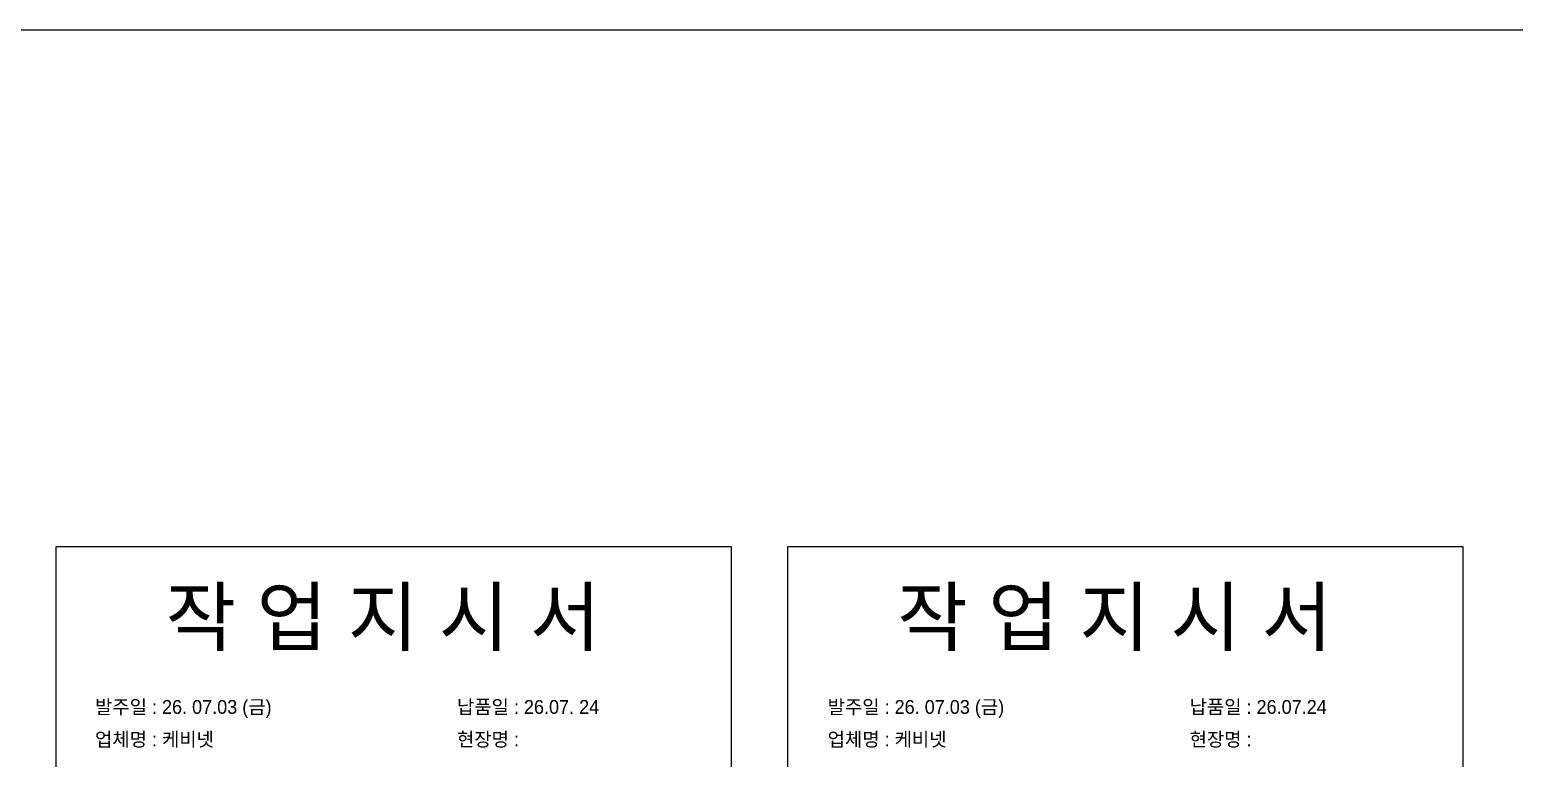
# Model space of a CAD drawing. Header units: millimetres. Extents: x -44117 to 256353, y -2095463 to 65325.
# Drawn here: x 138289 to 142641, y -1078095 to -1075959 of the extents above; entities that cross this region are included whole.
import ezdxf

# ---------------------------------------------------------------- set-up
doc = ezdxf.new("R2010")
doc.units = ezdxf.units.MM
doc.header["$LTSCALE"] = 10

msp = doc.modelspace()

# ---------------------------------------------------------------- linework, layer by layer
at = {"color": 1}
msp.add_line((104302.82932, -1075958.74125), (196571.97618, -1075958.74125), dxfattribs=at)
msp.add_line((104302.82932, -1075958.74125), (196571.97618, -1075958.74125), dxfattribs=at)
msp.add_line((104302.82932, -1075958.74125), (196571.97618, -1075958.74125), dxfattribs=at)
msp.add_line((104302.82932, -1075958.74125), (196571.97618, -1075958.74125), dxfattribs=at)
msp.add_line((104302.82932, -1075958.74125), (196571.97618, -1075958.74125), dxfattribs=at)
msp.add_line((104302.82932, -1075958.74125), (196571.97618, -1075958.74125), dxfattribs=at)
msp.add_line((104302.82932, -1075958.74125), (196571.97618, -1075958.74125), dxfattribs=at)
msp.add_line((104302.82932, -1075958.74125), (196571.97618, -1075958.74125), dxfattribs=at)
msp.add_line((104302.82932, -1075958.74125), (196571.97618, -1075958.74125), dxfattribs=at)
msp.add_line((104302.82932, -1075958.74125), (196571.97618, -1075958.74125), dxfattribs=at)
for points in [[(138365.64883, -1080276.09216), (140346.19471, -1080276.09216), (140346.19471, -1077475.03441), (138365.64883, -1077475.03441)], [(140510.36105, -1080276.09216), (142490.90693, -1080276.09216), (142490.90693, -1077475.03441), (140510.36105, -1077475.03441)]]:
    msp.add_lwpolyline(points, close=True)

# ---------------------------------------------------------------- texts
at = {"attachment_point": 1}
for s, heights, insert, char_height in [('{\\fGulim|b0|i0|c129|p50;작 업 지 시 서}', [-183.72574], (138687.25955, -1077597.83122), 165.0454901), ('{\\fGulim|b0|i0|c129|p50;작 업 지 시 서}', [-183.72574], (140831.97176, -1077597.83122), 165.0454901), ('\\pt11;{\\fGulim|b0|i0|c129|p50;발주일 : 26. 07.03 (금)}', [40.67678], (138480.70587, -1077924.05591), 40.4361451), ('{\\fGulim|b0|i0|c129|p50;납품일 : 26.07. 24}', [41.36774], (139541.68664, -1077924.05591), 40.4361451), ('\\pt11;{\\fGulim|b0|i0|c129|p50;발주일 : 26. 07.03 (금)}', [40.67678], (140628.31504, -1077924.05591), 40.4361451), ('{\\fGulim|b0|i0|c129|p50;납품일 : 26.07.24}', [41.36774], (141689.2958, -1077924.05591), 40.4361451), ('{\\fGulim|b0|i0|c129|p50;업체명 : 케비넷}', [42.57324], (138480.70587, -1078019.14119), 40.4361451), ('{\\fGulim|b0|i0|c129|p50;현장명 :}', [45.12049], (139541.68664, -1078019.14119), 40.4361451), ('{\\fGulim|b0|i0|c129|p50;업체명 : 케비넷}', [42.57324], (140628.31504, -1078019.14119), 40.4361451), ('{\\fGulim|b0|i0|c129|p50;현장명 :}', [45.12049], (141689.2958, -1078019.14119), 40.4361451)]:
    msp.add_mtext_dynamic_manual_height_columns(s, width=3898.9872873, gutter_width=14.7362, heights=heights, dxfattribs=dict(at, insert=insert, char_height=char_height))

doc.saveas('drawing.dxf')
